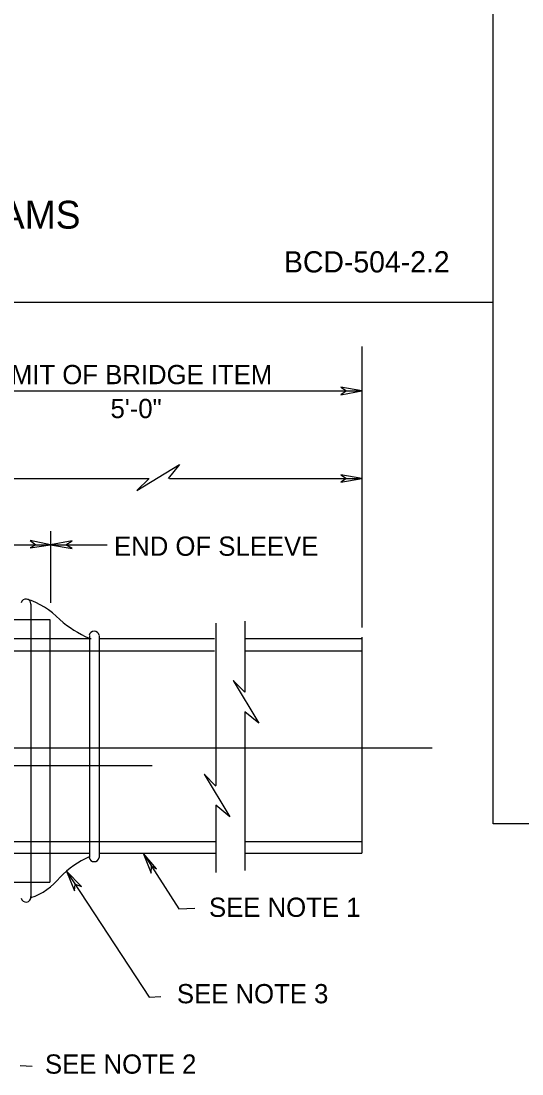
# Model space of a CAD drawing. Extents: x 528.16 to 531.12, y 154.45 to 156.28.
# Drawn here: x 530.036 to 530.302, y 154.964 to 155.524 of the extents above; entities that cross this region are included whole.
import ezdxf

# ---------------------------------------------------------------- set-up
doc = ezdxf.new("R2010")
doc.units = 0
for name, color, linetype in [('Level 1', 7, 'Continuous'), ('Level 3', 7, 'Continuous'), ('Level 4', 7, 'Continuous')]:
    doc.layers.add(name, color=color, linetype=linetype)

msp = doc.modelspace()

# ---------------------------------------------------------------- linework, layer by layer
at = {"layer": 'Level 1'}
for p, q in [((530.2870734908137, 155.0971128608924), (530.2870734908137, 156.23818897637796)), ((529.1384514435696, 155.374343832021), (530.2870734908137, 155.374343832021)), ((530.2171916010499, 155.3507217847769), (530.2171916010499, 155.20144356955382)), ((530.0075459317585, 155.32709973753282), (530.2171916010499, 155.32709973753282)), ((530.0974409448819, 155.2742782152231), (530.1200787401575, 155.28805774278214)), ((530.1200787401575, 155.28805774278214), (530.1141732283464, 155.28051181102362)), ((529.9839238845144, 155.28051181102362), (530.1036745406824, 155.28051181102362)), ((530.1040026246719, 155.28051181102362), (530.0974409448819, 155.2742782152231)), ((530.1148293963255, 155.28051181102362), (530.2171916010499, 155.28051181102362)), ((530.0515091863517, 155.252624671916), (530.0515091863517, 155.21456692913387)), ((529.9839238845144, 155.24540682414698), (530.0515091863517, 155.24540682414698)), ((530.0515091863517, 155.24540682414698), (530.0816929133858, 155.24540682414698)), ((530.0410104986877, 155.21391076115486), (530.0410104986877, 155.05807086614172)), ((529.7975721784777, 155.20570866141733), (530.0511811023622, 155.20570866141733)), ((530.0511811023622, 155.20570866141733), (530.0511811023622, 155.06594488188975)), ((530.139435695538, 155.20374015748033), (530.139435695538, 155.11745406824147)), ((530.1548556430446, 155.20472440944883), (530.1548556430446, 155.16699475065616)), ((529.8021653543307, 155.19553805774277), (530.0731627296587, 155.19553805774277)), ((530.0721784776903, 155.1971784776903), (530.0721784776903, 155.07906824146983)), ((530.0774278215223, 155.1971784776903), (530.0774278215223, 155.07906824146983)), ((530.0774278215223, 155.19553805774277), (530.138779527559, 155.19553805774277)), ((530.1548556430446, 155.19553805774277), (530.2171916010499, 155.19553805774277)), ((530.2171916010499, 155.19619422572177), (530.2171916010499, 155.08136482939634)), ((529.6112204724409, 155.18897637795274), (530.138779527559, 155.18897637795274)), ((530.1548556430446, 155.18897637795274), (530.2171916010499, 155.18897637795274)), ((530.1548556430446, 155.16699475065616), (530.1486220472441, 155.17322834645668)), ((530.1486220472441, 155.17322834645668), (530.1624015748032, 155.1505905511811)), ((530.1548556430446, 155.15649606299212), (530.1548556430446, 155.0721784776903)), ((530.1624015748032, 155.1505905511811), (530.1548556430446, 155.15649606299212)), ((529.5961286089239, 155.13746719160105), (530.254593175853, 155.13746719160105)), ((529.7185039370079, 155.1279527559055), (530.1056430446195, 155.1279527559055)), ((530.139435695538, 155.11712598425197), (530.1332020997376, 155.1233595800525)), ((530.1332020997376, 155.1233595800525), (530.1469816272966, 155.1007217847769)), ((530.139435695538, 155.10695538057743), (530.139435695538, 155.07119422572177)), ((530.1469816272966, 155.1007217847769), (530.139435695538, 155.10695538057743)), ((531.1010498687664, 155.0971128608924), (530.2870734908137, 155.0971128608924)), ((529.6213910761155, 155.08759842519686), (530.1397637795276, 155.08759842519686)), ((530.1548556430446, 155.08759842519686), (530.2171916010499, 155.08759842519686)), ((529.7972440944882, 155.08136482939634), (530.0721784776903, 155.08136482939634)), ((530.0774278215223, 155.08136482939634), (530.1391076115485, 155.08136482939634)), ((530.1007217847769, 155.08136482939634), (530.119750656168, 155.0518372703412)), ((530.1548556430446, 155.08136482939634), (530.2171916010499, 155.08136482939634)), ((530.0600393700787, 155.07185039370077), (530.1040026246719, 155.00492125984252)), ((529.7975721784777, 155.06594488188975), (530.0511811023622, 155.06594488188975)), ((530.119750656168, 155.0518372703412), (530.128280839895, 155.0521653543307)), ((530.1040026246719, 155.00492125984252), (530.1102362204724, 155.00524934383202)), ((530.0354330708661, 154.96850393700788), (530.0416666666666, 154.96817585301838))]:
    msp.add_line(p, q, dxfattribs=at)
for points in [[(530.2171916010499, 155.32709973753282), (530.2060367454068, 155.32906824146983), (530.2089895013123, 155.32709973753282), (530.2060367454068, 155.3251312335958)], [(530.2171916010499, 155.28051181102362), (530.2060367454068, 155.28248031496062), (530.2089895013123, 155.28051181102362), (530.2060367454068, 155.2785433070866)], [(530.0515091863517, 155.24540682414698), (530.0406824146982, 155.2477034120735), (530.0436351706037, 155.24540682414698), (530.0406824146982, 155.24376640419948)], [(530.0515091863517, 155.24540682414698), (530.0629921259842, 155.24343832020998), (530.0597112860893, 155.24540682414698), (530.0629921259842, 155.247375328084)], [(530.1007217847769, 155.08136482939634), (530.1049868766404, 155.07086614173227), (530.1053149606299, 155.0744750656168), (530.1079396325459, 155.0731627296588)], [(530.0600393700787, 155.07185039370077), (530.0643044619422, 155.06135170603673), (530.0646325459318, 155.06496062992125), (530.0679133858267, 155.06364829396324)]]:
    msp.add_lwpolyline(points, close=True, dxfattribs=at)
for centre, radius, start, end in [((530.0384478907412, 155.2139306055627), 0.0026226314679683805, 357.58763055555556, 167.27001944444442), ((530.0262772074993, 155.1765467798591), 0.04189274783778358, 43.94961944444445, 72.62175277777779), ((530.094907549088, 155.24922574097823), 0.058148520204165936, 228.5798472222222, 246.948525), ((530.0747282707138, 155.19681057470493), 0.0026226314679683805, 9.153186111111154, 170.84681388888896), ((530.0921660154527, 155.03432411067539), 0.04944888007949973, 113.89136111111111, 136.0209638888889), ((530.0747282707138, 155.07954340571231), 0.002622631467968381, 189.15318611111115, 350.84681388888896), ((530.0309379303374, 155.08883210440536), 0.032627152640644246, 288.08851111111113, 321.81334722222226), ((530.0384582476865, 155.05806310081272), 0.002622631467968381, 191.65878333333336, 5.636694444444515)]:
    msp.add_arc(centre, radius, start, end, dxfattribs=at)

# ---------------------------------------------------------------- texts
for s, p in [('LIMIT OF BRIDGE ITEM', (530.019028871391, 155.33070866141733)), ('    5\'-0"', (530.0682414698163, 155.31266404199474)), ('END OF SLEEVE', (530.0853018372703, 155.23950131233596)), ('SEE NOTE 1', (530.1358267716536, 155.04757217847768)), ('SEE NOTE 3', (530.1187664041995, 155.0016404199475)), ('SEE NOTE 2', (530.0485564304462, 154.96423884514437))]:
    msp.add_text(s, height=0.010228346456692914, dxfattribs=at).set_placement(p)
at = {"layer": 'Level 3'}
msp.add_text('PRESTRESSED CONCRETE I-BEAMS, VOIDED SLAB AND BOX BEAMS', height=0.014795866141732283, dxfattribs=at).set_placement((529.4045057586942, 155.41339156528872))
at = {"layer": 'Level 4'}
msp.add_text('BCD-504-2.2', height=0.01128740157480315, dxfattribs=at).set_placement((530.1757530770751, 155.39009186351706))

doc.saveas('drawing.dxf')
